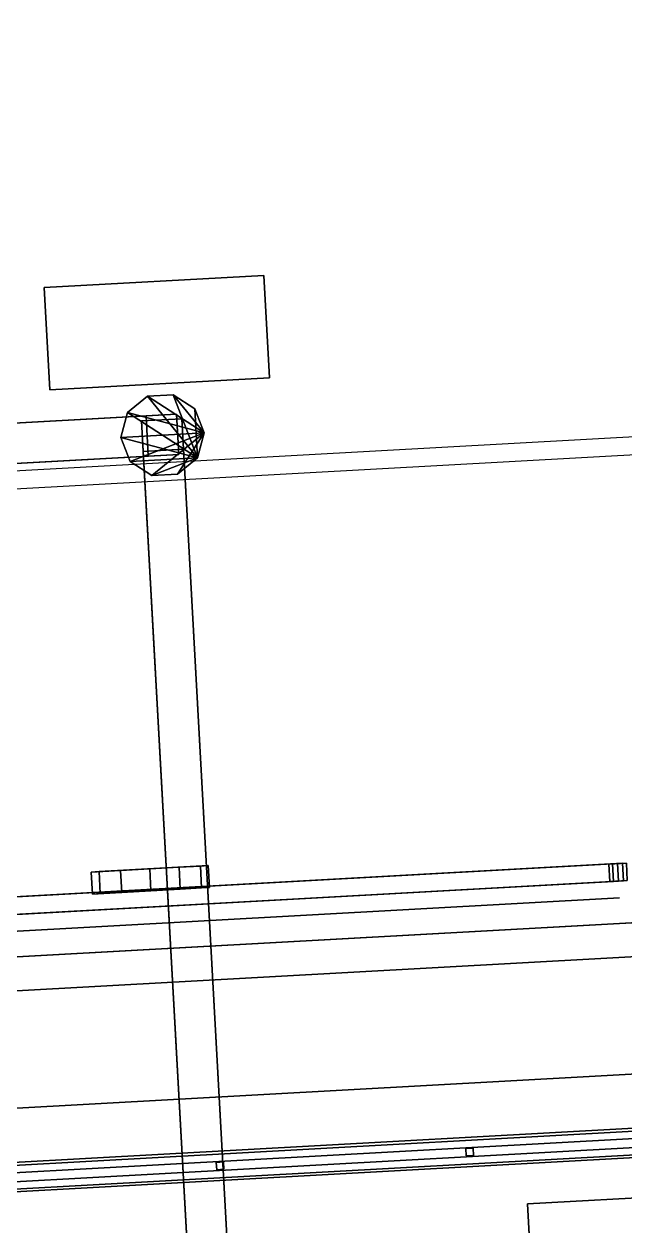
# Model space of a CAD drawing. Header units: millimetres. Extents: x -2005 to 6910, y -1718 to 7197.
# Drawn here: x 471 to 1292, y -342 to 1298 of the extents above; entities that cross this region are included whole.
import ezdxf

# ---------------------------------------------------------------- set-up
doc = ezdxf.new("R2010")
doc.units = ezdxf.units.MM
for name, color, linetype in [('cornice_lower', 7, 'Continuous'), ('cornice_middle', 7, 'Continuous'), ('embedded_beam_1', 7, 'Continuous'), ('embedded_beam_2', 7, 'Continuous'), ('fourth_floor_steel_deck', 7, 'Continuous'), ('masonry_wall_returns', 7, 'Continuous'), ('retained_OLO_antenna_2', 7, 'Continuous'), ('retained_roof_bracing', 7, 'Continuous'), ('retained_roof_mast_2', 7, 'Continuous'), ('roof_cable_tray', 7, 'Continuous'), ('roof_guard', 7, 'Continuous'), ('roof_guard_mesh', 7, 'Continuous'), ('roof_parapet', 7, 'Continuous'), ('roof_slab', 7, 'Continuous'), ('S3_wall_plate', 7, 'Continuous'), ('tank_bosses_S', 7, 'Continuous'), ('tank_panels_S', 7, 'Continuous'), ('tank_ribs_S', 7, 'Continuous'), ('tower_wall_S', 7, 'Continuous')]:
    doc.layers.add(name, color=color, linetype=linetype)

msp = doc.modelspace()

# ---------------------------------------------------------------- linework, layer by layer
at = {"layer": 'cornice_lower'}
for points in [[(-688.6, -769.2, 10200), (-698.5, -589.5, 10200), (5951.3, -221.8, 10200), (5961.3, -401.5, 10200)], [(-688.6, -769.2, 10340), (5961.3, -401.5, 10340), (5951.3, -221.8, 10340), (-698.5, -589.5, 10340)], [(5951.3, -221.8, 10200), (-698.5, -589.5, 10200), (-698.5, -589.5, 10340), (5951.3, -221.8, 10340)], [(-688.6, -769.2, 16200), (-698.5, -589.5, 16200), (5951.3, -221.8, 16200), (5961.3, -401.5, 16200)], [(-688.6, -769.2, 16340), (5961.3, -401.5, 16340), (5951.3, -221.8, 16340), (-698.5, -589.5, 16340)], [(5951.3, -221.8, 16200), (-698.5, -589.5, 16200), (-698.5, -589.5, 16340), (5951.3, -221.8, 16340)], [(-688.6, -769.2, 19800), (-698.5, -589.5, 19800), (5951.3, -221.8, 19800), (5961.3, -401.5, 19800)], [(-688.6, -769.2, 19940), (5961.3, -401.5, 19940), (5951.3, -221.8, 19940), (-698.5, -589.5, 19940)], [(5951.3, -221.8, 19800), (-698.5, -589.5, 19800), (-698.5, -589.5, 19940), (5951.3, -221.8, 19940)], [(-688.6, -769.2, 24500), (-698.5, -589.5, 24500), (5951.3, -221.8, 24500), (5961.3, -401.5, 24500)], [(-688.6, -769.2, 24640), (5961.3, -401.5, 24640), (5951.3, -221.8, 24640), (-698.5, -589.5, 24640)], [(5951.3, -221.8, 24500), (-698.5, -589.5, 24500), (-698.5, -589.5, 24640), (5951.3, -221.8, 24640)]]:
    msp.add_3dface(points, dxfattribs=at)
at = {"layer": 'cornice_middle'}
for points in [[(-764, -853.5, 10340), (-774, -673.8, 10340), (6035.6, -297.2, 10340), (6045.6, -477, 10340)], [(-764, -853.5, 10500), (6045.6, -477, 10500), (6035.6, -297.2, 10500), (-774, -673.8, 10500)], [(6035.6, -297.2, 10340), (-774, -673.8, 10340), (-774, -673.8, 10500), (6035.6, -297.2, 10500)], [(-764, -853.5, 16340), (-774, -673.8, 16340), (6035.6, -297.2, 16340), (6045.6, -477, 16340)], [(-764, -853.5, 16500), (6045.6, -477, 16500), (6035.6, -297.2, 16500), (-774, -673.8, 16500)], [(6035.6, -297.2, 16340), (-774, -673.8, 16340), (-774, -673.8, 16500), (6035.6, -297.2, 16500)], [(-764, -853.5, 19940), (-774, -673.8, 19940), (6035.6, -297.2, 19940), (6045.6, -477, 19940)], [(-764, -853.5, 20100), (6045.6, -477, 20100), (6035.6, -297.2, 20100), (-774, -673.8, 20100)], [(6035.6, -297.2, 19940), (-774, -673.8, 19940), (-774, -673.8, 20100), (6035.6, -297.2, 20100)], [(-764, -853.5, 24640), (-774, -673.8, 24640), (6035.6, -297.2, 24640), (6045.6, -477, 24640)], [(-764, -853.5, 24800), (6045.6, -477, 24800), (6035.6, -297.2, 24800), (-774, -673.8, 24800)], [(6035.6, -297.2, 24640), (-774, -673.8, 24640), (-774, -673.8, 24800), (6035.6, -297.2, 24800)]]:
    msp.add_3dface(points, dxfattribs=at)
at = {"layer": 'embedded_beam_1'}
msp.add_3dface([(-35.2, 637, 24820), (5156.8, 924.1, 24820), (5155.5, 948.1, 24820), (-36.5, 661, 24820)], dxfattribs=at)
at = {"layer": 'embedded_beam_2'}
msp.add_3dface([(-71.1, 1286, 24820), (5121, 1573.1, 24820), (5119.6, 1597.1, 24820), (-72.4, 1310, 24820)], dxfattribs=at)
at = {"layer": 'fourth_floor_steel_deck'}
msp.add_3dface([(0, 0, 20725), (5192.1, 287.1, 20725), (5098.2, 1984.5, 20725), (-93.9, 1697.4, 20725)], dxfattribs=at)
at = {"layer": 'masonry_wall_returns'}
msp.add_3dface([(-754.6, -842.9, 5775), (6035, -467.5, 5775), (5877, -326, 5775), (-613.1, -684.9, 5775)], dxfattribs=at)
at = {"layer": 'retained_OLO_antenna_2'}
for points in [[(506.7, 799.2, 26750), (498.9, 939, 26750), (798.5, 955.5, 26750), (806.2, 815.8, 26750)], [(506.7, 799.2, 28250), (806.2, 815.8, 28250), (798.5, 955.5, 28250), (498.9, 939, 28250)], [(798.5, 955.5, 26750), (498.9, 939, 26750), (498.9, 939, 28250), (798.5, 955.5, 28250)], [(806.2, 815.8, 26750), (798.5, 955.5, 26750), (798.5, 955.5, 28250), (806.2, 815.8, 28250)], [(498.9, 939, 26750), (506.7, 799.2, 26750), (506.7, 799.2, 28250), (498.9, 939, 28250)], [(506.7, 799.2, 26750), (806.2, 815.8, 26750), (806.2, 815.8, 28250), (506.7, 799.2, 28250)]]:
    msp.add_3dface(points, dxfattribs=at)
at = {"layer": 'retained_roof_bracing'}
for points in [[(-518.6, 699.9, 25082.1), (-560.2, 697.6, 25117.9), (637.9, 763.9, 26517.9), (679.6, 766.2, 26482.1)], [(-560.2, 697.6, 25117.9), (-557.2, 642.7, 25117.9), (641, 709, 26517.9), (637.9, 763.9, 26517.9)], [(-515.5, 645, 25082.1), (-518.6, 699.9, 25082.1), (679.6, 766.2, 26482.1), (682.7, 711.3, 26482.1)], [(634, 715.2, 26517.9), (688.9, 718.2, 26517.9), (686.6, 759.9, 26482.1), (631.7, 756.9, 26482.1)], [(752.8, -438.2, 25082.1), (697.9, -441.3, 25082.1), (631.7, 756.9, 26482.1), (686.6, 759.9, 26482.1)], [(697.9, -441.3, 25082.1), (700.2, -483, 25117.9), (634, 715.2, 26517.9), (631.7, 756.9, 26482.1)], [(637.9, 763.9, 26517.9), (641, 709, 26517.9), (682.7, 711.3, 26482.1), (679.6, 766.2, 26482.1)], [(755.1, -479.9, 25117.9), (752.8, -438.2, 25082.1), (686.6, 759.9, 26482.1), (688.9, 718.2, 26517.9)], [(-557.2, 642.7, 25117.9), (-515.5, 645, 25082.1), (682.7, 711.3, 26482.1), (641, 709, 26517.9)], [(700.2, -483, 25117.9), (755.1, -479.9, 25117.9), (688.9, 718.2, 26517.9), (634, 715.2, 26517.9)]]:
    msp.add_3dface(points, dxfattribs=at)
at = {"layer": 'retained_roof_mast_2'}
for points in [[(708.2, 706.7, 25000), (612.4, 768.5, 25000), (639.7, 790.7, 25000)], [(717.2, 740.7, 28300), (639.7, 790.7, 28300), (612.4, 768.5, 28300)], [(639.7, 790.7, 25000), (612.4, 768.5, 25000), (612.4, 768.5, 28300), (639.7, 790.7, 28300)], [(708.2, 706.7, 25000), (639.7, 790.7, 25000), (674.9, 792.7, 25000)], [(717.2, 740.7, 28300), (674.9, 792.7, 28300), (639.7, 790.7, 28300)], [(674.9, 792.7, 25000), (639.7, 790.7, 25000), (639.7, 790.7, 28300), (674.9, 792.7, 28300)], [(708.2, 706.7, 25000), (674.9, 792.7, 25000), (704.5, 773.6, 25000)], [(717.2, 740.7, 28300), (704.5, 773.6, 28300), (674.9, 792.7, 28300)], [(704.5, 773.6, 25000), (674.9, 792.7, 25000), (674.9, 792.7, 28300), (704.5, 773.6, 28300)], [(708.2, 706.7, 25000), (704.5, 773.6, 25000), (717.2, 740.7, 25000)], [(717.2, 740.7, 25000), (704.5, 773.6, 25000), (704.5, 773.6, 28300), (717.2, 740.7, 28300)], [(708.2, 706.7, 25000), (603.4, 734.4, 25000), (612.4, 768.5, 25000)], [(717.2, 740.7, 28300), (612.4, 768.5, 28300), (603.4, 734.4, 28300)], [(612.4, 768.5, 25000), (603.4, 734.4, 25000), (603.4, 734.4, 28300), (612.4, 768.5, 28300)], [(717.2, 740.7, 28300), (603.4, 734.4, 28300), (616.1, 701.6, 28300)], [(717.2, 740.7, 28300), (616.1, 701.6, 28300), (645.7, 682.5, 28300)], [(717.2, 740.7, 28300), (645.7, 682.5, 28300), (680.9, 684.4, 28300)], [(717.2, 740.7, 28300), (680.9, 684.4, 28300), (708.2, 706.7, 28300)], [(708.2, 706.7, 25000), (717.2, 740.7, 25000), (717.2, 740.7, 28300), (708.2, 706.7, 28300)], [(708.2, 706.7, 25000), (616.1, 701.6, 25000), (603.4, 734.4, 25000)], [(603.4, 734.4, 25000), (616.1, 701.6, 25000), (616.1, 701.6, 28300), (603.4, 734.4, 28300)], [(708.2, 706.7, 25000), (645.7, 682.5, 25000), (616.1, 701.6, 25000)], [(708.2, 706.7, 25000), (680.9, 684.4, 25000), (645.7, 682.5, 25000)], [(680.9, 684.4, 25000), (708.2, 706.7, 25000), (708.2, 706.7, 28300), (680.9, 684.4, 28300)], [(616.1, 701.6, 25000), (645.7, 682.5, 25000), (645.7, 682.5, 28300), (616.1, 701.6, 28300)], [(645.7, 682.5, 25000), (680.9, 684.4, 25000), (680.9, 684.4, 28300), (645.7, 682.5, 28300)]]:
    msp.add_3dface(points, dxfattribs=at)
at = {"layer": 'roof_cable_tray'}
for points in [[(-123.3, -52.9, 25137.5), (-114.4, -212.6, 25137.5), (5329.3, 88.3, 25137.5), (5320.4, 248.1, 25137.5)], [(-114.4, -212.6, 25062.5), (-123.3, -52.9, 25062.5), (5320.4, 248.1, 25062.5), (5329.3, 88.3, 25062.5)], [(-123.3, -52.9, 25062.5), (-123.3, -52.9, 25137.5), (5320.4, 248.1, 25137.5), (5320.4, 248.1, 25062.5)], [(-114.4, -212.6, 25137.5), (-114.4, -212.6, 25062.5), (5329.3, 88.3, 25062.5), (5329.3, 88.3, 25137.5)]]:
    msp.add_3dface(points, dxfattribs=at)
at = {"layer": 'roof_guard'}
for points in [[(-283.9, -299.9, 25088.2), (-284.1, -296.1, 25100), (5507.1, 24.1, 25100), (5507.3, 20.3, 25088.2)], [(-284.1, -296.1, 25100), (-283.9, -299.9, 25111.8), (5507.3, 20.3, 25111.8), (5507.1, 24.1, 25100)], [(-283.9, -299.9, 26038.2), (-284.1, -296.1, 26050), (5507.1, 24.1, 26050), (5507.3, 20.3, 26038.2)], [(-284.1, -296.1, 26050), (-283.9, -299.9, 26061.8), (5507.3, 20.3, 26061.8), (5507.1, 24.1, 26050)], [(-283.3, -309.9, 25081), (-283.9, -299.9, 25088.2), (5507.3, 20.3, 25088.2), (5507.8, 10.3, 25081)], [(-283.9, -299.9, 25111.8), (-283.3, -309.9, 25119), (5507.8, 10.3, 25119), (5507.3, 20.3, 25111.8)], [(-283.3, -309.9, 26031), (-283.9, -299.9, 26038.2), (5507.3, 20.3, 26038.2), (5507.8, 10.3, 26031)], [(-283.9, -299.9, 26061.8), (-283.3, -309.9, 26069), (5507.8, 10.3, 26069), (5507.3, 20.3, 26061.8)], [(-282.6, -322.3, 25081), (-283.3, -309.9, 25081), (5507.8, 10.3, 25081), (5508.5, -2.1, 25081)], [(-283.3, -309.9, 25119), (-282.6, -322.3, 25119), (5508.5, -2.1, 25119), (5507.8, 10.3, 25119)], [(-282.6, -322.3, 26031), (-283.3, -309.9, 26031), (5507.8, 10.3, 26031), (5508.5, -2.1, 26031)], [(-283.3, -309.9, 26069), (-282.6, -322.3, 26069), (5508.5, -2.1, 26069), (5507.8, 10.3, 26069)], [(-282.1, -332.3, 25088.2), (-282.6, -322.3, 25081), (5508.5, -2.1, 25081), (5509.1, -12.1, 25088.2)], [(-282.6, -322.3, 25119), (-282.1, -332.3, 25111.8), (5509.1, -12.1, 25111.8), (5508.5, -2.1, 25119)], [(-282.1, -332.3, 26038.2), (-282.6, -322.3, 26031), (5508.5, -2.1, 26031), (5509.1, -12.1, 26038.2)], [(-282.6, -322.3, 26069), (-282.1, -332.3, 26061.8), (5509.1, -12.1, 26061.8), (5508.5, -2.1, 26069)], [(-281.9, -336.1, 25100), (-282.1, -332.3, 25088.2), (5509.1, -12.1, 25088.2), (5509.3, -15.9, 25100)], [(-282.1, -332.3, 25111.8), (-281.9, -336.1, 25100), (5509.3, -15.9, 25100), (5509.1, -12.1, 25111.8)], [(-281.9, -336.1, 26050), (-282.1, -332.3, 26038.2), (5509.1, -12.1, 26038.2), (5509.3, -15.9, 26050)], [(-282.1, -332.3, 26061.8), (-281.9, -336.1, 26050), (5509.3, -15.9, 26050), (5509.1, -12.1, 26061.8)]]:
    msp.add_3dface(points, dxfattribs=at)
at = {"layer": 'roof_guard_mesh'}
for points in [[(1074.9, -246, 25080), (1074.4, -236, 25080), (1084.4, -235.5, 25080), (1084.9, -245.5, 25080)], [(1074.9, -246, 26050), (1084.9, -245.5, 26050), (1084.4, -235.5, 26050), (1074.4, -236, 26050)], [(1084.4, -235.5, 25080), (1074.4, -236, 25080), (1074.4, -236, 26050), (1084.4, -235.5, 26050)], [(1074.4, -236, 25080), (1074.9, -246, 25080), (1074.9, -246, 26050), (1074.4, -236, 26050)], [(1074.9, -246, 25080), (1084.9, -245.5, 25080), (1084.9, -245.5, 26050), (1074.9, -246, 26050)], [(1084.9, -245.5, 25080), (1084.4, -235.5, 25080), (1084.4, -235.5, 26050), (1084.9, -245.5, 26050)], [(734.3, -264.9, 25080), (733.7, -254.9, 25080), (743.7, -254.3, 25080), (744.3, -264.3, 25080)], [(734.3, -264.9, 26050), (744.3, -264.3, 26050), (743.7, -254.3, 26050), (733.7, -254.9, 26050)], [(743.7, -254.3, 25080), (733.7, -254.9, 25080), (733.7, -254.9, 26050), (743.7, -254.3, 26050)], [(733.7, -254.9, 25080), (734.3, -264.9, 25080), (734.3, -264.9, 26050), (733.7, -254.9, 26050)], [(744.3, -264.3, 25080), (743.7, -254.3, 25080), (743.7, -254.3, 26050), (744.3, -264.3, 26050)], [(734.3, -264.9, 25080), (744.3, -264.3, 25080), (744.3, -264.3, 26050), (734.3, -264.9, 26050)]]:
    msp.add_3dface(points, dxfattribs=at)
at = {"layer": 'roof_parapet'}
for points in [[(-613.1, -684.9, 25000), (-649, -35.9, 25000), (5841.1, 323, 25000), (5877, -326, 25000)], [(-613.1, -684.9, 25550), (5877, -326, 25550), (5841.1, 323, 25550), (-649, -35.9, 25550)], [(5841.1, 323, 25000), (-649, -35.9, 25000), (-649, -35.9, 25550), (5841.1, 323, 25550)], [(-613.1, -684.9, 25000), (5877, -326, 25000), (5877, -326, 25550), (-613.1, -684.9, 25550)]]:
    msp.add_3dface(points, dxfattribs=at)
at = {"layer": 'roof_slab'}
for points in [[(0, 0, 24825), (-99.4, 1797.3, 24825), (5092.7, 2084.3, 24825), (5192.1, 287.1, 24825)], [(0, 0, 25000), (5192.1, 287.1, 25000), (5092.7, 2084.3, 25000), (-99.4, 1797.3, 25000)], [(0, 0, 24825), (5192.1, 287.1, 24825), (5192.1, 287.1, 25000), (0, 0, 25000)]]:
    msp.add_3dface(points, dxfattribs=at)
at = {"layer": 'S3_wall_plate'}
for points in [[(1169.7, -511.2, 22200), (1158.7, -311.5, 22200), (1358.4, -300.5, 22200), (1369.4, -500.2, 22200)], [(1169.7, -511.2, 22230), (1369.4, -500.2, 22230), (1358.4, -300.5, 22230), (1158.7, -311.5, 22230)], [(1358.4, -300.5, 22200), (1158.7, -311.5, 22200), (1158.7, -311.5, 22230), (1358.4, -300.5, 22230)], [(1169.7, -511.2, 23900), (1158.7, -311.5, 23900), (1358.4, -300.5, 23900), (1369.4, -500.2, 23900)], [(1169.7, -511.2, 23930), (1369.4, -500.2, 23930), (1358.4, -300.5, 23930), (1158.7, -311.5, 23930)], [(1358.4, -300.5, 23900), (1158.7, -311.5, 23900), (1158.7, -311.5, 23930), (1358.4, -300.5, 23930)], [(1158.7, -311.5, 22200), (1169.7, -511.2, 22200), (1169.7, -511.2, 22230), (1158.7, -311.5, 22230)], [(1158.7, -311.5, 23900), (1169.7, -511.2, 23900), (1169.7, -511.2, 23930), (1158.7, -311.5, 23930)]]:
    msp.add_3dface(points, dxfattribs=at)
at = {"layer": 'tank_bosses_S'}
for points in [[(722.8, 150.1, 21187.5), (573.8, 141.9, 21147.5), (563.1, 141.3, 21187.5)], [(722.8, 150.1, 21187.5), (563.1, 141.3, 21187.5), (573.8, 141.9, 21227.5)], [(722.8, 150.1, 22112.5), (573.8, 141.9, 22072.5), (563.1, 141.3, 22112.5)], [(722.8, 150.1, 22112.5), (563.1, 141.3, 22112.5), (573.8, 141.9, 22152.5)], [(722.8, 150.1, 23037.5), (573.8, 141.9, 22997.5), (563.1, 141.3, 23037.5)], [(722.8, 150.1, 23037.5), (563.1, 141.3, 23037.5), (573.8, 141.9, 23077.5)], [(722.8, 150.1, 23962.5), (573.8, 141.9, 23922.5), (563.1, 141.3, 23962.5)], [(722.8, 150.1, 23962.5), (563.1, 141.3, 23962.5), (573.8, 141.9, 24002.5)], [(722.8, 150.1, 21187.5), (603, 143.5, 21118.2), (573.8, 141.9, 21147.5)], [(722.8, 150.1, 21187.5), (573.8, 141.9, 21227.5), (603, 143.5, 21256.8)], [(722.8, 150.1, 22112.5), (603, 143.5, 22043.2), (573.8, 141.9, 22072.5)], [(722.8, 150.1, 22112.5), (573.8, 141.9, 22152.5), (603, 143.5, 22181.8)], [(722.8, 150.1, 23037.5), (603, 143.5, 22968.2), (573.8, 141.9, 22997.5)], [(722.8, 150.1, 23037.5), (573.8, 141.9, 23077.5), (603, 143.5, 23106.8)], [(722.8, 150.1, 23962.5), (603, 143.5, 23893.2), (573.8, 141.9, 23922.5)], [(722.8, 150.1, 23962.5), (573.8, 141.9, 24002.5), (603, 143.5, 24031.8)], [(722.8, 150.1, 21187.5), (642.9, 145.7, 21107.5), (603, 143.5, 21118.2)], [(722.8, 150.1, 21187.5), (603, 143.5, 21256.8), (642.9, 145.7, 21267.5)], [(722.8, 150.1, 22112.5), (642.9, 145.7, 22032.5), (603, 143.5, 22043.2)], [(722.8, 150.1, 22112.5), (603, 143.5, 22181.8), (642.9, 145.7, 22192.5)], [(722.8, 150.1, 23037.5), (642.9, 145.7, 22957.5), (603, 143.5, 22968.2)], [(722.8, 150.1, 23037.5), (603, 143.5, 23106.8), (642.9, 145.7, 23117.5)], [(722.8, 150.1, 23962.5), (642.9, 145.7, 23882.5), (603, 143.5, 23893.2)], [(722.8, 150.1, 23962.5), (603, 143.5, 24031.8), (642.9, 145.7, 24042.5)], [(722.8, 150.1, 21187.5), (682.9, 147.9, 21118.2), (642.9, 145.7, 21107.5)], [(722.8, 150.1, 21187.5), (642.9, 145.7, 21267.5), (682.9, 147.9, 21256.8)], [(722.8, 150.1, 22112.5), (682.9, 147.9, 22043.2), (642.9, 145.7, 22032.5)], [(722.8, 150.1, 22112.5), (642.9, 145.7, 22192.5), (682.9, 147.9, 22181.8)], [(722.8, 150.1, 23037.5), (682.9, 147.9, 22968.2), (642.9, 145.7, 22957.5)], [(722.8, 150.1, 23037.5), (642.9, 145.7, 23117.5), (682.9, 147.9, 23106.8)], [(722.8, 150.1, 23962.5), (682.9, 147.9, 23893.2), (642.9, 145.7, 23882.5)], [(722.8, 150.1, 23962.5), (642.9, 145.7, 24042.5), (682.9, 147.9, 24031.8)], [(684.5, 118, 21118.2), (644.6, 115.8, 21107.5), (642.9, 145.7, 21107.5), (682.9, 147.9, 21118.2)], [(644.6, 115.8, 21267.5), (684.5, 118, 21256.8), (682.9, 147.9, 21256.8), (642.9, 145.7, 21267.5)], [(684.5, 118, 22043.2), (644.6, 115.8, 22032.5), (642.9, 145.7, 22032.5), (682.9, 147.9, 22043.2)], [(644.6, 115.8, 22192.5), (684.5, 118, 22181.8), (682.9, 147.9, 22181.8), (642.9, 145.7, 22192.5)], [(684.5, 118, 22968.2), (644.6, 115.8, 22957.5), (642.9, 145.7, 22957.5), (682.9, 147.9, 22968.2)], [(644.6, 115.8, 23117.5), (684.5, 118, 23106.8), (682.9, 147.9, 23106.8), (642.9, 145.7, 23117.5)], [(684.5, 118, 23893.2), (644.6, 115.8, 23882.5), (642.9, 145.7, 23882.5), (682.9, 147.9, 23893.2)], [(644.6, 115.8, 24042.5), (684.5, 118, 24031.8), (682.9, 147.9, 24031.8), (642.9, 145.7, 24042.5)], [(722.8, 150.1, 21187.5), (712.1, 149.5, 21147.5), (682.9, 147.9, 21118.2)], [(722.8, 150.1, 21187.5), (682.9, 147.9, 21256.8), (712.1, 149.5, 21227.5)], [(722.8, 150.1, 22112.5), (712.1, 149.5, 22072.5), (682.9, 147.9, 22043.2)], [(722.8, 150.1, 22112.5), (682.9, 147.9, 22181.8), (712.1, 149.5, 22152.5)], [(722.8, 150.1, 23037.5), (712.1, 149.5, 22997.5), (682.9, 147.9, 22968.2)], [(722.8, 150.1, 23037.5), (682.9, 147.9, 23106.8), (712.1, 149.5, 23077.5)], [(722.8, 150.1, 23962.5), (712.1, 149.5, 23922.5), (682.9, 147.9, 23893.2)], [(722.8, 150.1, 23962.5), (682.9, 147.9, 24031.8), (712.1, 149.5, 24002.5)], [(713.8, 119.6, 21147.5), (684.5, 118, 21118.2), (682.9, 147.9, 21118.2), (712.1, 149.5, 21147.5)], [(684.5, 118, 21256.8), (713.8, 119.6, 21227.5), (712.1, 149.5, 21227.5), (682.9, 147.9, 21256.8)], [(713.8, 119.6, 22072.5), (684.5, 118, 22043.2), (682.9, 147.9, 22043.2), (712.1, 149.5, 22072.5)], [(684.5, 118, 22181.8), (713.8, 119.6, 22152.5), (712.1, 149.5, 22152.5), (682.9, 147.9, 22181.8)], [(713.8, 119.6, 22997.5), (684.5, 118, 22968.2), (682.9, 147.9, 22968.2), (712.1, 149.5, 22997.5)], [(684.5, 118, 23106.8), (713.8, 119.6, 23077.5), (712.1, 149.5, 23077.5), (682.9, 147.9, 23106.8)], [(713.8, 119.6, 23922.5), (684.5, 118, 23893.2), (682.9, 147.9, 23893.2), (712.1, 149.5, 23922.5)], [(684.5, 118, 24031.8), (713.8, 119.6, 24002.5), (712.1, 149.5, 24002.5), (682.9, 147.9, 24031.8)], [(724.5, 120.2, 21187.5), (713.8, 119.6, 21147.5), (712.1, 149.5, 21147.5), (722.8, 150.1, 21187.5)], [(713.8, 119.6, 21227.5), (724.5, 120.2, 21187.5), (722.8, 150.1, 21187.5), (712.1, 149.5, 21227.5)], [(724.5, 120.2, 22112.5), (713.8, 119.6, 22072.5), (712.1, 149.5, 22072.5), (722.8, 150.1, 22112.5)], [(713.8, 119.6, 22152.5), (724.5, 120.2, 22112.5), (722.8, 150.1, 22112.5), (712.1, 149.5, 22152.5)], [(724.5, 120.2, 23037.5), (713.8, 119.6, 22997.5), (712.1, 149.5, 22997.5), (722.8, 150.1, 23037.5)], [(713.8, 119.6, 23077.5), (724.5, 120.2, 23037.5), (722.8, 150.1, 23037.5), (712.1, 149.5, 23077.5)], [(724.5, 120.2, 23962.5), (713.8, 119.6, 23922.5), (712.1, 149.5, 23922.5), (722.8, 150.1, 23962.5)], [(713.8, 119.6, 24002.5), (724.5, 120.2, 23962.5), (722.8, 150.1, 23962.5), (712.1, 149.5, 24002.5)], [(575.4, 111.9, 21147.5), (564.7, 111.3, 21187.5), (563.1, 141.3, 21187.5), (573.8, 141.9, 21147.5)], [(564.7, 111.3, 21187.5), (575.4, 111.9, 21227.5), (573.8, 141.9, 21227.5), (563.1, 141.3, 21187.5)], [(575.4, 111.9, 22072.5), (564.7, 111.3, 22112.5), (563.1, 141.3, 22112.5), (573.8, 141.9, 22072.5)], [(564.7, 111.3, 22112.5), (575.4, 111.9, 22152.5), (573.8, 141.9, 22152.5), (563.1, 141.3, 22112.5)], [(575.4, 111.9, 22997.5), (564.7, 111.3, 23037.5), (563.1, 141.3, 23037.5), (573.8, 141.9, 22997.5)], [(564.7, 111.3, 23037.5), (575.4, 111.9, 23077.5), (573.8, 141.9, 23077.5), (563.1, 141.3, 23037.5)], [(575.4, 111.9, 23922.5), (564.7, 111.3, 23962.5), (563.1, 141.3, 23962.5), (573.8, 141.9, 23922.5)], [(564.7, 111.3, 23962.5), (575.4, 111.9, 24002.5), (573.8, 141.9, 24002.5), (563.1, 141.3, 23962.5)], [(604.7, 113.6, 21118.2), (575.4, 111.9, 21147.5), (573.8, 141.9, 21147.5), (603, 143.5, 21118.2)], [(575.4, 111.9, 21227.5), (604.7, 113.6, 21256.8), (603, 143.5, 21256.8), (573.8, 141.9, 21227.5)], [(604.7, 113.6, 22043.2), (575.4, 111.9, 22072.5), (573.8, 141.9, 22072.5), (603, 143.5, 22043.2)], [(575.4, 111.9, 22152.5), (604.7, 113.6, 22181.8), (603, 143.5, 22181.8), (573.8, 141.9, 22152.5)], [(604.7, 113.6, 22968.2), (575.4, 111.9, 22997.5), (573.8, 141.9, 22997.5), (603, 143.5, 22968.2)], [(575.4, 111.9, 23077.5), (604.7, 113.6, 23106.8), (603, 143.5, 23106.8), (573.8, 141.9, 23077.5)], [(604.7, 113.6, 23893.2), (575.4, 111.9, 23922.5), (573.8, 141.9, 23922.5), (603, 143.5, 23893.2)], [(575.4, 111.9, 24002.5), (604.7, 113.6, 24031.8), (603, 143.5, 24031.8), (573.8, 141.9, 24002.5)], [(644.6, 115.8, 21107.5), (604.7, 113.6, 21118.2), (603, 143.5, 21118.2), (642.9, 145.7, 21107.5)], [(604.7, 113.6, 21256.8), (644.6, 115.8, 21267.5), (642.9, 145.7, 21267.5), (603, 143.5, 21256.8)], [(644.6, 115.8, 22032.5), (604.7, 113.6, 22043.2), (603, 143.5, 22043.2), (642.9, 145.7, 22032.5)], [(604.7, 113.6, 22181.8), (644.6, 115.8, 22192.5), (642.9, 145.7, 22192.5), (603, 143.5, 22181.8)], [(644.6, 115.8, 22957.5), (604.7, 113.6, 22968.2), (603, 143.5, 22968.2), (642.9, 145.7, 22957.5)], [(604.7, 113.6, 23106.8), (644.6, 115.8, 23117.5), (642.9, 145.7, 23117.5), (603, 143.5, 23106.8)], [(644.6, 115.8, 23882.5), (604.7, 113.6, 23893.2), (603, 143.5, 23893.2), (642.9, 145.7, 23882.5)], [(604.7, 113.6, 24031.8), (644.6, 115.8, 24042.5), (642.9, 145.7, 24042.5), (603, 143.5, 24031.8)], [(713.8, 119.6, 21227.5), (575.4, 111.9, 21227.5), (564.7, 111.3, 21187.5)], [(713.8, 119.6, 21227.5), (564.7, 111.3, 21187.5), (575.4, 111.9, 21147.5)], [(713.8, 119.6, 22152.5), (575.4, 111.9, 22152.5), (564.7, 111.3, 22112.5)], [(713.8, 119.6, 22152.5), (564.7, 111.3, 22112.5), (575.4, 111.9, 22072.5)], [(713.8, 119.6, 23077.5), (575.4, 111.9, 23077.5), (564.7, 111.3, 23037.5)], [(713.8, 119.6, 23077.5), (564.7, 111.3, 23037.5), (575.4, 111.9, 22997.5)], [(713.8, 119.6, 24002.5), (575.4, 111.9, 24002.5), (564.7, 111.3, 23962.5)], [(713.8, 119.6, 24002.5), (564.7, 111.3, 23962.5), (575.4, 111.9, 23922.5)], [(713.8, 119.6, 21227.5), (604.7, 113.6, 21256.8), (575.4, 111.9, 21227.5)], [(713.8, 119.6, 21227.5), (575.4, 111.9, 21147.5), (604.7, 113.6, 21118.2)], [(713.8, 119.6, 22152.5), (604.7, 113.6, 22181.8), (575.4, 111.9, 22152.5)], [(713.8, 119.6, 22152.5), (575.4, 111.9, 22072.5), (604.7, 113.6, 22043.2)], [(713.8, 119.6, 23077.5), (604.7, 113.6, 23106.8), (575.4, 111.9, 23077.5)], [(713.8, 119.6, 23077.5), (575.4, 111.9, 22997.5), (604.7, 113.6, 22968.2)], [(713.8, 119.6, 24002.5), (604.7, 113.6, 24031.8), (575.4, 111.9, 24002.5)], [(713.8, 119.6, 24002.5), (575.4, 111.9, 23922.5), (604.7, 113.6, 23893.2)], [(713.8, 119.6, 21227.5), (644.6, 115.8, 21267.5), (604.7, 113.6, 21256.8)], [(713.8, 119.6, 21227.5), (604.7, 113.6, 21118.2), (644.6, 115.8, 21107.5)], [(713.8, 119.6, 22152.5), (644.6, 115.8, 22192.5), (604.7, 113.6, 22181.8)], [(713.8, 119.6, 22152.5), (604.7, 113.6, 22043.2), (644.6, 115.8, 22032.5)], [(713.8, 119.6, 23077.5), (644.6, 115.8, 23117.5), (604.7, 113.6, 23106.8)], [(713.8, 119.6, 23077.5), (604.7, 113.6, 22968.2), (644.6, 115.8, 22957.5)], [(713.8, 119.6, 24002.5), (644.6, 115.8, 24042.5), (604.7, 113.6, 24031.8)], [(713.8, 119.6, 24002.5), (604.7, 113.6, 23893.2), (644.6, 115.8, 23882.5)], [(713.8, 119.6, 21227.5), (684.5, 118, 21256.8), (644.6, 115.8, 21267.5)], [(713.8, 119.6, 21227.5), (644.6, 115.8, 21107.5), (684.5, 118, 21118.2)], [(713.8, 119.6, 22152.5), (684.5, 118, 22181.8), (644.6, 115.8, 22192.5)], [(713.8, 119.6, 22152.5), (644.6, 115.8, 22032.5), (684.5, 118, 22043.2)], [(713.8, 119.6, 23077.5), (684.5, 118, 23106.8), (644.6, 115.8, 23117.5)], [(713.8, 119.6, 23077.5), (644.6, 115.8, 22957.5), (684.5, 118, 22968.2)], [(713.8, 119.6, 24002.5), (684.5, 118, 24031.8), (644.6, 115.8, 24042.5)], [(713.8, 119.6, 24002.5), (644.6, 115.8, 23882.5), (684.5, 118, 23893.2)], [(713.8, 119.6, 21227.5), (684.5, 118, 21118.2), (713.8, 119.6, 21147.5)], [(713.8, 119.6, 22152.5), (684.5, 118, 22043.2), (713.8, 119.6, 22072.5)], [(713.8, 119.6, 23077.5), (684.5, 118, 22968.2), (713.8, 119.6, 22997.5)], [(713.8, 119.6, 24002.5), (684.5, 118, 23893.2), (713.8, 119.6, 23922.5)], [(713.8, 119.6, 21227.5), (713.8, 119.6, 21147.5), (724.5, 120.2, 21187.5)], [(713.8, 119.6, 22152.5), (713.8, 119.6, 22072.5), (724.5, 120.2, 22112.5)], [(713.8, 119.6, 23077.5), (713.8, 119.6, 22997.5), (724.5, 120.2, 23037.5)], [(713.8, 119.6, 24002.5), (713.8, 119.6, 23922.5), (724.5, 120.2, 23962.5)]]:
    msp.add_3dface(points, dxfattribs=at)
at = {"layer": 'tank_panels_S'}
for points in [[(10, 35.6, 20737), (1284.1, 106.1, 20737), (1284.1, 106.1, 21638), (10, 35.6, 21638)], [(10, 35.6, 21662), (1284.1, 106.1, 21662), (1284.1, 106.1, 22563), (10, 35.6, 22563)], [(10, 35.6, 22587), (1284.1, 106.1, 22587), (1284.1, 106.1, 23488), (10, 35.6, 23488)], [(10, 35.6, 23512), (1284.1, 106.1, 23512), (1284.1, 106.1, 24413), (10, 35.6, 24413)]]:
    msp.add_3dface(points, dxfattribs=at)
at = {"layer": 'tank_ribs_S'}
for points in [[(14.4, 82.9, 20727.2), (0.5, 82.2, 20746.8), (1274.6, 152.6, 21647.8), (1288.4, 153.4, 21628.2)], [(0.5, 82.2, 21628.2), (14.4, 82.9, 21647.8), (1288.4, 153.4, 20746.8), (1274.6, 152.6, 20727.2)], [(14.4, 82.9, 21652.2), (0.5, 82.2, 21671.8), (1274.6, 152.6, 22572.8), (1288.4, 153.4, 22553.2)], [(0.5, 82.2, 22553.2), (14.4, 82.9, 22572.8), (1288.4, 153.4, 21671.8), (1274.6, 152.6, 21652.2)], [(14.4, 82.9, 22577.2), (0.5, 82.2, 22596.8), (1274.6, 152.6, 23497.8), (1288.4, 153.4, 23478.2)], [(0.5, 82.2, 23478.2), (14.4, 82.9, 23497.8), (1288.4, 153.4, 22596.8), (1274.6, 152.6, 22577.2)], [(14.4, 82.9, 23502.2), (0.5, 82.2, 23521.8), (1274.6, 152.6, 24422.8), (1288.4, 153.4, 24403.2)], [(0.5, 82.2, 24403.2), (14.4, 82.9, 24422.8), (1288.4, 153.4, 23521.8), (1274.6, 152.6, 23502.2)], [(0.5, 82.2, 20746.8), (1.9, 58.2, 20746.8), (1275.9, 128.6, 21647.8), (1274.6, 152.6, 21647.8)], [(1.9, 58.2, 21628.2), (0.5, 82.2, 21628.2), (1274.6, 152.6, 20727.2), (1275.9, 128.6, 20727.2)], [(0.5, 82.2, 21671.8), (1.9, 58.2, 21671.8), (1275.9, 128.6, 22572.8), (1274.6, 152.6, 22572.8)], [(1.9, 58.2, 22553.2), (0.5, 82.2, 22553.2), (1274.6, 152.6, 21652.2), (1275.9, 128.6, 21652.2)], [(0.5, 82.2, 22596.8), (1.9, 58.2, 22596.8), (1275.9, 128.6, 23497.8), (1274.6, 152.6, 23497.8)], [(1.9, 58.2, 23478.2), (0.5, 82.2, 23478.2), (1274.6, 152.6, 22577.2), (1275.9, 128.6, 22577.2)], [(0.5, 82.2, 23521.8), (1.9, 58.2, 23521.8), (1275.9, 128.6, 24422.8), (1274.6, 152.6, 24422.8)], [(1.9, 58.2, 24403.2), (0.5, 82.2, 24403.2), (1274.6, 152.6, 23502.2), (1275.9, 128.6, 23502.2)], [(7.5, 82.5, 20749), (8.8, 58.6, 20749), (1282.8, 129, 20749), (1281.5, 153, 20749)], [(8.8, 58.6, 20725), (7.5, 82.5, 20725), (1281.5, 153, 20725), (1282.8, 129, 20725)], [(7.5, 82.5, 20725), (7.5, 82.5, 20749), (1281.5, 153, 20749), (1281.5, 153, 20725)], [(1282.8, 129, 21650), (1281.5, 153, 21650), (7.5, 82.5, 21650), (8.8, 58.6, 21650)], [(1281.5, 153, 21650), (1281.5, 153, 21626), (7.5, 82.5, 21626), (7.5, 82.5, 21650)], [(1281.5, 153, 21626), (1282.8, 129, 21626), (8.8, 58.6, 21626), (7.5, 82.5, 21626)], [(7.5, 82.5, 21674), (8.8, 58.6, 21674), (1282.8, 129, 21674), (1281.5, 153, 21674)], [(8.8, 58.6, 21650), (7.5, 82.5, 21650), (1281.5, 153, 21650), (1282.8, 129, 21650)], [(7.5, 82.5, 21650), (7.5, 82.5, 21674), (1281.5, 153, 21674), (1281.5, 153, 21650)], [(1282.8, 129, 22575), (1281.5, 153, 22575), (7.5, 82.5, 22575), (8.8, 58.6, 22575)], [(1281.5, 153, 22575), (1281.5, 153, 22551), (7.5, 82.5, 22551), (7.5, 82.5, 22575)], [(1281.5, 153, 22551), (1282.8, 129, 22551), (8.8, 58.6, 22551), (7.5, 82.5, 22551)], [(7.5, 82.5, 22599), (8.8, 58.6, 22599), (1282.8, 129, 22599), (1281.5, 153, 22599)], [(8.8, 58.6, 22575), (7.5, 82.5, 22575), (1281.5, 153, 22575), (1282.8, 129, 22575)], [(7.5, 82.5, 22575), (7.5, 82.5, 22599), (1281.5, 153, 22599), (1281.5, 153, 22575)], [(1282.8, 129, 23500), (1281.5, 153, 23500), (7.5, 82.5, 23500), (8.8, 58.6, 23500)], [(1281.5, 153, 23500), (1281.5, 153, 23476), (7.5, 82.5, 23476), (7.5, 82.5, 23500)], [(1281.5, 153, 23476), (1282.8, 129, 23476), (8.8, 58.6, 23476), (7.5, 82.5, 23476)], [(7.5, 82.5, 23524), (8.8, 58.6, 23524), (1282.8, 129, 23524), (1281.5, 153, 23524)], [(8.8, 58.6, 23500), (7.5, 82.5, 23500), (1281.5, 153, 23500), (1282.8, 129, 23500)], [(7.5, 82.5, 23500), (7.5, 82.5, 23524), (1281.5, 153, 23524), (1281.5, 153, 23500)], [(1282.8, 129, 24425), (1281.5, 153, 24425), (7.5, 82.5, 24425), (8.8, 58.6, 24425)], [(1281.5, 153, 24425), (1281.5, 153, 24401), (7.5, 82.5, 24401), (7.5, 82.5, 24425)], [(1281.5, 153, 24401), (1282.8, 129, 24401), (8.8, 58.6, 24401), (7.5, 82.5, 24401)], [(15.7, 59, 20727.2), (14.4, 82.9, 20727.2), (1288.4, 153.4, 21628.2), (1289.7, 129.4, 21628.2)], [(14.4, 82.9, 21647.8), (15.7, 59, 21647.8), (1289.7, 129.4, 20746.8), (1288.4, 153.4, 20746.8)], [(15.7, 59, 21652.2), (14.4, 82.9, 21652.2), (1288.4, 153.4, 22553.2), (1289.7, 129.4, 22553.2)], [(14.4, 82.9, 22572.8), (15.7, 59, 22572.8), (1289.7, 129.4, 21671.8), (1288.4, 153.4, 21671.8)], [(15.7, 59, 22577.2), (14.4, 82.9, 22577.2), (1288.4, 153.4, 23478.2), (1289.7, 129.4, 23478.2)], [(14.4, 82.9, 23497.8), (15.7, 59, 23497.8), (1289.7, 129.4, 22596.8), (1288.4, 153.4, 22596.8)], [(15.7, 59, 23502.2), (14.4, 82.9, 23502.2), (1288.4, 153.4, 24403.2), (1289.7, 129.4, 24403.2)], [(14.4, 82.9, 24422.8), (15.7, 59, 24422.8), (1289.7, 129.4, 23521.8), (1288.4, 153.4, 23521.8)], [(1270.9, 128.4, 20737), (1269.5, 152.3, 20737), (1293.5, 153.6, 20737), (1294.8, 129.7, 20737)], [(1270.9, 128.4, 21638), (1294.8, 129.7, 21638), (1293.5, 153.6, 21638), (1269.5, 152.3, 21638)], [(1293.5, 153.6, 20737), (1269.5, 152.3, 20737), (1269.5, 152.3, 21638), (1293.5, 153.6, 21638)], [(1270.9, 128.4, 21662), (1269.5, 152.3, 21662), (1293.5, 153.6, 21662), (1294.8, 129.7, 21662)], [(1270.9, 128.4, 22563), (1294.8, 129.7, 22563), (1293.5, 153.6, 22563), (1269.5, 152.3, 22563)], [(1293.5, 153.6, 21662), (1269.5, 152.3, 21662), (1269.5, 152.3, 22563), (1293.5, 153.6, 22563)], [(1270.9, 128.4, 22587), (1269.5, 152.3, 22587), (1293.5, 153.6, 22587), (1294.8, 129.7, 22587)], [(1270.9, 128.4, 23488), (1294.8, 129.7, 23488), (1293.5, 153.6, 23488), (1269.5, 152.3, 23488)], [(1293.5, 153.6, 22587), (1269.5, 152.3, 22587), (1269.5, 152.3, 23488), (1293.5, 153.6, 23488)], [(1270.9, 128.4, 23512), (1269.5, 152.3, 23512), (1293.5, 153.6, 23512), (1294.8, 129.7, 23512)], [(1270.9, 128.4, 24413), (1294.8, 129.7, 24413), (1293.5, 153.6, 24413), (1269.5, 152.3, 24413)], [(1293.5, 153.6, 23512), (1269.5, 152.3, 23512), (1269.5, 152.3, 24413), (1293.5, 153.6, 24413)], [(1269.5, 152.3, 20737), (1270.9, 128.4, 20737), (1270.9, 128.4, 21638), (1269.5, 152.3, 21638)], [(1269.5, 152.3, 21662), (1270.9, 128.4, 21662), (1270.9, 128.4, 22563), (1269.5, 152.3, 22563)], [(1269.5, 152.3, 22587), (1270.9, 128.4, 22587), (1270.9, 128.4, 23488), (1269.5, 152.3, 23488)], [(1269.5, 152.3, 23512), (1270.9, 128.4, 23512), (1270.9, 128.4, 24413), (1269.5, 152.3, 24413)], [(1274.6, 152.6, 21647.8), (1275.9, 128.6, 21647.8), (1289.7, 129.4, 21628.2), (1288.4, 153.4, 21628.2)], [(1288.4, 153.4, 20746.8), (1289.7, 129.4, 20746.8), (1275.9, 128.6, 20727.2), (1274.6, 152.6, 20727.2)], [(1274.6, 152.6, 22572.8), (1275.9, 128.6, 22572.8), (1289.7, 129.4, 22553.2), (1288.4, 153.4, 22553.2)], [(1288.4, 153.4, 21671.8), (1289.7, 129.4, 21671.8), (1275.9, 128.6, 21652.2), (1274.6, 152.6, 21652.2)], [(1274.6, 152.6, 23497.8), (1275.9, 128.6, 23497.8), (1289.7, 129.4, 23478.2), (1288.4, 153.4, 23478.2)], [(1288.4, 153.4, 22596.8), (1289.7, 129.4, 22596.8), (1275.9, 128.6, 22577.2), (1274.6, 152.6, 22577.2)], [(1274.6, 152.6, 24422.8), (1275.9, 128.6, 24422.8), (1289.7, 129.4, 24403.2), (1288.4, 153.4, 24403.2)], [(1288.4, 153.4, 23521.8), (1289.7, 129.4, 23521.8), (1275.9, 128.6, 23502.2), (1274.6, 152.6, 23502.2)], [(1281.5, 153, 20749), (1282.8, 129, 20749), (1282.8, 129, 20725), (1281.5, 153, 20725)], [(1282.8, 129, 21650), (1282.8, 129, 21626), (1281.5, 153, 21626), (1281.5, 153, 21650)], [(1281.5, 153, 21674), (1282.8, 129, 21674), (1282.8, 129, 21650), (1281.5, 153, 21650)], [(1282.8, 129, 22575), (1282.8, 129, 22551), (1281.5, 153, 22551), (1281.5, 153, 22575)], [(1281.5, 153, 22599), (1282.8, 129, 22599), (1282.8, 129, 22575), (1281.5, 153, 22575)], [(1282.8, 129, 23500), (1282.8, 129, 23476), (1281.5, 153, 23476), (1281.5, 153, 23500)], [(1281.5, 153, 23524), (1282.8, 129, 23524), (1282.8, 129, 23500), (1281.5, 153, 23500)], [(1282.8, 129, 24425), (1282.8, 129, 24401), (1281.5, 153, 24401), (1281.5, 153, 24425)], [(1.9, 58.2, 20746.8), (15.7, 59, 20727.2), (1289.7, 129.4, 21628.2), (1275.9, 128.6, 21647.8)], [(15.7, 59, 21647.8), (1.9, 58.2, 21628.2), (1275.9, 128.6, 20727.2), (1289.7, 129.4, 20746.8)], [(1.9, 58.2, 21671.8), (15.7, 59, 21652.2), (1289.7, 129.4, 22553.2), (1275.9, 128.6, 22572.8)], [(15.7, 59, 22572.8), (1.9, 58.2, 22553.2), (1275.9, 128.6, 21652.2), (1289.7, 129.4, 21671.8)], [(1.9, 58.2, 22596.8), (15.7, 59, 22577.2), (1289.7, 129.4, 23478.2), (1275.9, 128.6, 23497.8)], [(15.7, 59, 23497.8), (1.9, 58.2, 23478.2), (1275.9, 128.6, 22577.2), (1289.7, 129.4, 22596.8)], [(1.9, 58.2, 23521.8), (15.7, 59, 23502.2), (1289.7, 129.4, 24403.2), (1275.9, 128.6, 24422.8)], [(15.7, 59, 24422.8), (1.9, 58.2, 24403.2), (1275.9, 128.6, 23502.2), (1289.7, 129.4, 23521.8)], [(8.8, 58.6, 20749), (8.8, 58.6, 20725), (1282.8, 129, 20725), (1282.8, 129, 20749)], [(1282.8, 129, 21626), (1282.8, 129, 21650), (8.8, 58.6, 21650), (8.8, 58.6, 21626)], [(8.8, 58.6, 21674), (8.8, 58.6, 21650), (1282.8, 129, 21650), (1282.8, 129, 21674)], [(1282.8, 129, 22551), (1282.8, 129, 22575), (8.8, 58.6, 22575), (8.8, 58.6, 22551)], [(8.8, 58.6, 22599), (8.8, 58.6, 22575), (1282.8, 129, 22575), (1282.8, 129, 22599)], [(1282.8, 129, 23476), (1282.8, 129, 23500), (8.8, 58.6, 23500), (8.8, 58.6, 23476)], [(8.8, 58.6, 23524), (8.8, 58.6, 23500), (1282.8, 129, 23500), (1282.8, 129, 23524)], [(1282.8, 129, 24401), (1282.8, 129, 24425), (8.8, 58.6, 24425), (8.8, 58.6, 24401)], [(1270.9, 128.4, 20737), (1294.8, 129.7, 20737), (1294.8, 129.7, 21638), (1270.9, 128.4, 21638)], [(1270.9, 128.4, 21662), (1294.8, 129.7, 21662), (1294.8, 129.7, 22563), (1270.9, 128.4, 22563)], [(1270.9, 128.4, 22587), (1294.8, 129.7, 22587), (1294.8, 129.7, 23488), (1270.9, 128.4, 23488)], [(1270.9, 128.4, 23512), (1294.8, 129.7, 23512), (1294.8, 129.7, 24413), (1270.9, 128.4, 24413)]]:
    msp.add_3dface(points, dxfattribs=at)
at = {"layer": 'tower_wall_S'}
msp.add_3dface([(-613.1, -684.9, 5775), (5877, -326, 5775), (5877, -326, 25000), (-613.1, -684.9, 25000)], dxfattribs=at)

doc.saveas('drawing.dxf')
